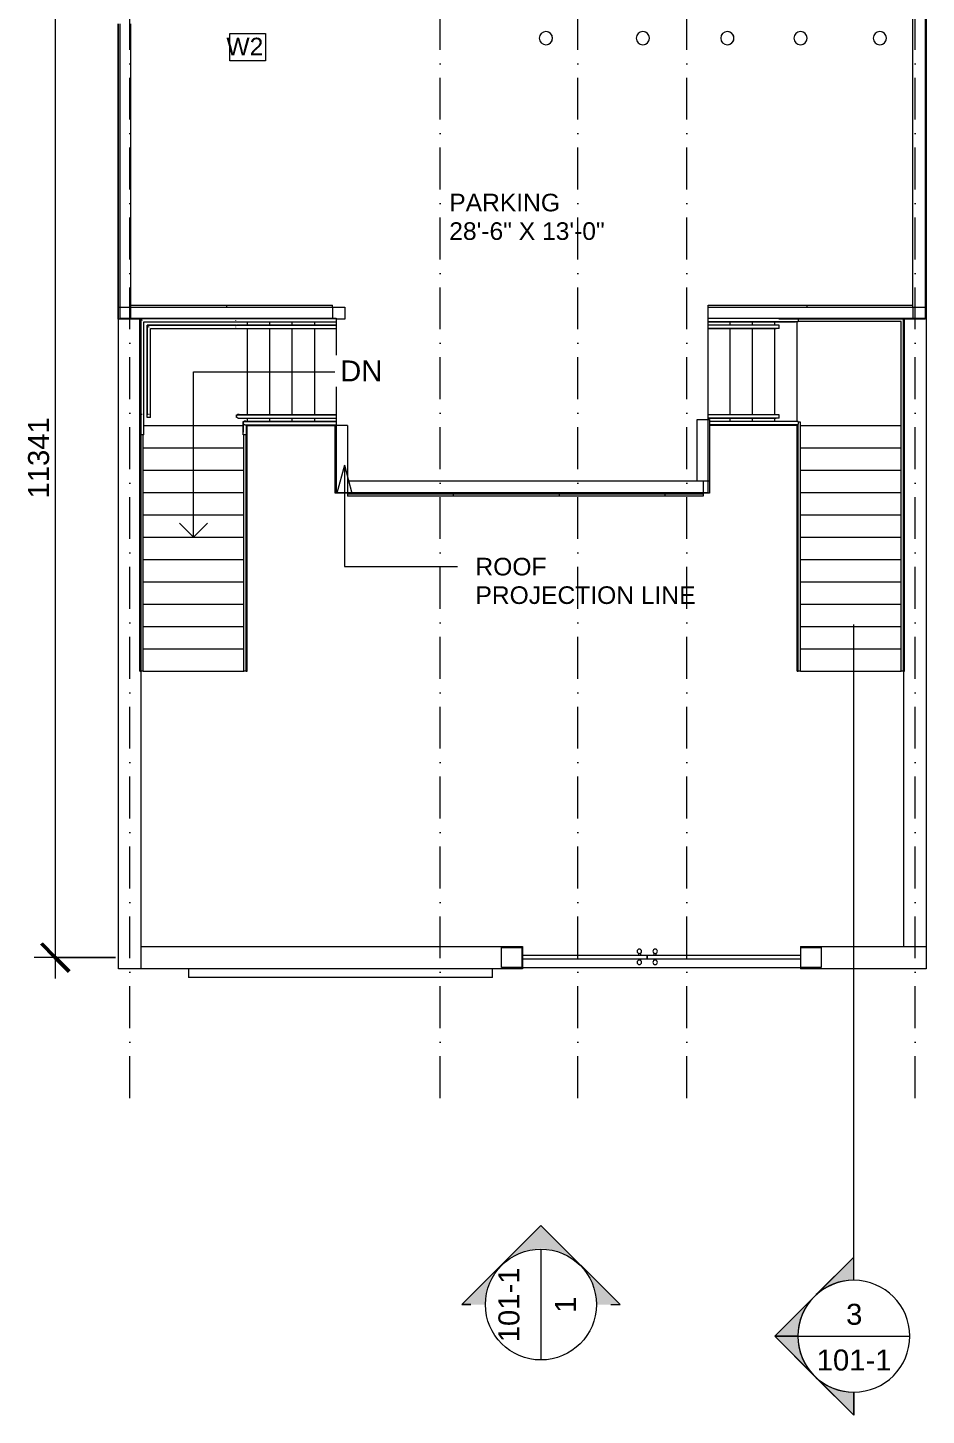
# Model space of a CAD drawing. Header units: millimetres. Extents: x -12349 to 27424, y -32504 to 3768.
# Drawn here: x 11130 to 21330, y -32504 to -16744 of the extents above; entities that cross this region are included whole.
import ezdxf

# ---------------------------------------------------------------- set-up
doc = ezdxf.new("R2010")
doc.units = ezdxf.units.MM
doc.linetypes.add('Dash Dot 3_16_', pattern=[793.75, 476.25, -158.75, 0, -158.75])
for name, color, linetype, lineweight in [('A-ANNO-DIMS', 8, 'Continuous', 9), ('A-ANNO-DIMS-100', 8, 'Continuous', 9), ('A-FLOR', 8, 'Continuous', 13), ('A-FLOR-HRAL', 6, 'Continuous', 9), ('A-GENM', 8, 'Continuous', 9), ('A-GLAZ-CURT', 52, 'Continuous', 9), ('A-GLAZ-IDEN', 7, 'Continuous', 9), ('A-ROOF-OTLN', 9, 'Continuous', 9), ('A-WALL', 4, 'Continuous', 13), ('A-WALL-1', 7, 'Continuous', 13), ('E-LITE-EQPM', 33, 'Continuous', 9), ('G-ANNO-SYMB', 7, 'Continuous', 9), ('G-ANNO-TEXT-1', 37, 'Continuous', 9), ('S-COLS', 3, 'Continuous', 9), ('S-GRID-1', 7, 'Dash Dot 3_16_', 9), ('S-STRS', 2, 'Continuous', 9), ('S-STRS-ANNO', 7, 'Continuous', 9), ('S-STRS-IDEN', 7, 'Continuous', 9)]:
    doc.layers.add(name, color=color, linetype=linetype, lineweight=lineweight)
doc.styles.add('Arial', font='arial.ttf', dxfattribs={"height": 238.125})
doc.styles.add('Arial_2', font='arial.ttf', dxfattribs={"height": 200})
doc.dimstyles.new('Linear_-_3_32__Arial', dxfattribs={"dimscale": 304.8, "dimtxt": 242.94927, "dimasz": 1.041667, "dimexe": 0.78125, "dimexo": 0.520833, "dimgap": 0, "dimtad": 1, "dimdec": 0, "dimzin": 0, "dimdsep": 46, "dimtxsty": 'Arial', "dimblk1": 'OBLIQUE', "dimblk2": 'OBLIQUE', "dimsah": 1, "dimcen": 0.09, "dimdle": 0.78125, "dimazin": 0, "dimtfac": 1, "dimtdec": 4, "dimtix": 1, "dimtmove": 0, "dimatfit": 3, "dimfxl": 1, "dimtvp": 1, "dimtolj": 1, "dimtzin": 0, "dimarcsym": 2})

# ---------------------------------------------------------------- blocks, each defined once
blk = doc.blocks.new('gate 16 - gate 16-237993-1ST FLOOR')
at = {"layer": 'A-GENM'}
for p, q in [((-1419, 0), (0, 0)), ((-1419, 0), (-1419, -46)), ((-101, 20), (-97, 20)), ((-101, 19), (-101, 0)), ((-101, 19), (-97, 19)), ((-82, 20), (-75, 20)), ((-82, 19), (-75, 19)), ((-75, 0), (-75, 19)), ((0, 0), (1745, 0)), ((0, -46), (0, 0)), ((0, 0), (0, -46)), ((75, 20), (82, 20)), ((75, 19), (75, 0)), ((75, 19), (82, 19)), ((97, 20), (101, 20)), ((97, 19), (101, 19)), ((101, 0), (101, 19)), ((0, -46), (-1419, -46)), ((-101, -46), (-101, -57)), ((-95, -57), (-101, -57)), ((-75, -57), (-85, -57)), ((-75, -57), (-75, -46)), ((1745, -46), (0, -46)), ((75, -46), (75, -57)), ((85, -57), (75, -57)), ((101, -57), (95, -57)), ((101, -57), (101, -46))]:
    blk.add_line(p, q, dxfattribs=at)
for centre, start, end in [((-90, 44), 360, 180), ((-90, 44), 180, 360), ((90, 44), 360, 180), ((90, 44), 180, 360), ((-90, -82), 360, 180), ((-90, -82), 180, 360), ((90, -82), 360, 180), ((90, -82), 180, 360)]:
    blk.add_arc(centre, 25.4, start, end, dxfattribs=at)
blk = doc.blocks.new('Walls 1 - Walls 1-250758-1ST FLOOR')
at = {"layer": 'A-WALL'}
for p, q in [((27532, -4910), (27432, -4910)), ((27532, -4910), (27532, -8364)), ((27432, -8364), (27532, -8364))]:
    blk.add_line(p, q, dxfattribs=at)
blk = doc.blocks.new('M_Downlight - Recessed Can - 152mm Incandescent - 120V-252134-1ST FLOOR')
at = {"layer": 'E-LITE-EQPM'}
for start, end in [(360, 180), (180, 360)]:
    blk.add_arc((0, 0), 75, start, end, dxfattribs=at)
blk = doc.blocks.new('Railing - Railing-233095-1ST FLOOR')
at = {"layer": 'A-FLOR-HRAL'}
for p, q in [((24054, -7709), (21367, -7709)), ((24054, -7709), (24054, -7734)), ((24054, -7734), (21367, -7734))]:
    blk.add_line(p, q, dxfattribs=at)
blk = doc.blocks.new('Railing - Railing-233099-1ST FLOOR')
at = {"layer": 'A-FLOR-HRAL'}
for p, q in [((24054, -8877), (21367, -8877)), ((24054, -8903), (21367, -8903)), ((24054, -8877), (24054, -8903))]:
    blk.add_line(p, q, dxfattribs=at)
blk = doc.blocks.new('Top Rail Type - Top Rail_Internal_-233107-1ST FLOOR')
at = {"layer": 'A-FLOR-HRAL'}
for p, q in [((21215, -6685), (21215, -7722)), ((21253, -7722), (21253, -6685)), ((21336, -7703), (21253, -7703)), ((21367, -7720), (21367, -7724)), ((21230, -7741), (21232, -7741)), ((21234, -7741), (21336, -7741))]:
    blk.add_line(p, q, dxfattribs=at)
at = {"layer": 'A-FLOR-HRAL', "flags": 128}
for points in [[(21233, -6685), (21234, -6685), (21236, -6685)], [(21215, -7710), (21214, -7712), (21212, -7717), (21211, -7722), (21212, -7727), (21214, -7731), (21215, -7733)], [(21253, -7722), (21253, -7727), (21251, -7731), (21248, -7735), (21244, -7738), (21239, -7740), (21234, -7741), (21229, -7740), (21225, -7738), (21221, -7735)], [(21219, -7737), (21221, -7738), (21225, -7740), (21230, -7741)]]:
    blk.add_lwpolyline(points, dxfattribs=at)
blk = doc.blocks.new('Top Rail Type - Top Rail_Internal_-V23-1ST FLOOR')
at = {"layer": 'A-FLOR-HRAL'}
for p, q in [((21215, -6685), (21253, -6685)), ((21215, -7741), (21215, -6685)), ((21253, -7703), (21253, -6685)), ((21367, -7703), (21253, -7703)), ((21367, -7703), (21367, -7719)), ((21367, -7741), (21215, -7741)), ((21367, -7725), (21367, -7741))]:
    blk.add_line(p, q, dxfattribs=at)
blk = doc.blocks.new('Handrail Type - Handrail_Internal_-233120-1ST FLOOR')
at = {"layer": 'A-FLOR-HRAL'}
for p, q in [((21139, -6685), (21139, -7798)), ((21177, -7798), (21177, -6685)), ((21154, -7817), (21156, -7817))]:
    blk.add_line(p, q, dxfattribs=at)
at = {"layer": 'A-FLOR-HRAL', "flags": 128}
for points in [[(21156, -6685), (21158, -6685), (21160, -6685)], [(21139, -7786), (21138, -7788), (21136, -7793), (21135, -7798), (21136, -7803), (21138, -7807), (21139, -7809)], [(21143, -7813), (21145, -7814), (21149, -7816), (21154, -7817)], [(21177, -7798), (21177, -7803), (21175, -7807), (21172, -7811), (21168, -7814), (21163, -7816), (21158, -7817), (21153, -7816), (21149, -7814), (21145, -7811)]]:
    blk.add_lwpolyline(points, dxfattribs=at)
blk = doc.blocks.new('Handrail Type - Handrail_Internal_-V24-1ST FLOOR')
at = {"layer": 'A-FLOR-HRAL'}
for p, q in [((21139, -6685), (21177, -6685)), ((21139, -7817), (21139, -6685)), ((21177, -7779), (21177, -6685)), ((21171, -7817), (21139, -7817)), ((21171, -7812), (21171, -7817))]:
    blk.add_line(p, q, dxfattribs=at)
blk = doc.blocks.new('Top Rail Type - Top Rail_Internal_-233133-1ST FLOOR')
at = {"layer": 'A-FLOR-HRAL'}
for p, q in [((20047, -6685), (20047, -7819)), ((20085, -7819), (20085, -6685)), ((20047, -7825), (20047, -8909)), ((20085, -8871), (20085, -7825)), ((20047, -8909), (21129, -8909)), ((21129, -8871), (20085, -8871)), ((21336, -8871), (21129, -8871)), ((21129, -8909), (21336, -8909)), ((21367, -8888), (21367, -8892))]:
    blk.add_line(p, q, dxfattribs=at)
at = {"layer": 'A-FLOR-HRAL', "flags": 128}
blk.add_lwpolyline([(20064, -6685), (20066, -6685), (20068, -6685)], dxfattribs=at)
at = {"layer": 'A-FLOR-HRAL'}
for points in [[(20068, -7825), (20067, -7825), (20066, -7825), (20065, -7825), (20064, -7825)], [(21136, -8888), (21136, -8888), (21136, -8890), (21136, -8892), (21136, -8892)]]:
    blk.add_open_spline(points, degree=3, dxfattribs=at)
blk.add_open_spline([(20068, -8888), (20068, -8888), (20067, -8889), (20066, -8890), (20065, -8891), (20064, -8892), (20064, -8892)], degree=3, knots=[0.46086968, 0.46086968, 0.46086968, 0.46086968, 0.47916667, 0.5, 0.52083333, 0.53913032, 0.53913032, 0.53913032, 0.53913032], dxfattribs=at)
blk = doc.blocks.new('Top Rail Type - Top Rail_Internal_-V25-1ST FLOOR')
at = {"layer": 'A-FLOR-HRAL'}
for p, q in [((20047, -6685), (20085, -6685)), ((20047, -7825), (20047, -6685)), ((20085, -7825), (20085, -6685)), ((20047, -8909), (20047, -7825)), ((20085, -8871), (20085, -7825)), ((21136, -8909), (20047, -8909)), ((21136, -8871), (20085, -8871)), ((21367, -8871), (21136, -8871)), ((21367, -8909), (21136, -8909)), ((21367, -8871), (21367, -8887)), ((21367, -8893), (21367, -8909))]:
    blk.add_line(p, q, dxfattribs=at)
blk = doc.blocks.new('Handrail Type - Handrail_Internal_-233147-1ST FLOOR')
at = {"layer": 'A-FLOR-HRAL'}
for p, q in [((20123, -6685), (20123, -7819)), ((20161, -7819), (20161, -6685)), ((20123, -7825), (20123, -8833)), ((20161, -8795), (20161, -7825)), ((21129, -8795), (20161, -8795)), ((21140, -8795), (21129, -8795)), ((21171, -8812), (21171, -8816)), ((20123, -8833), (21129, -8833)), ((21129, -8833), (21140, -8833))]:
    blk.add_line(p, q, dxfattribs=at)
at = {"layer": 'A-FLOR-HRAL', "flags": 128}
blk.add_lwpolyline([(20140, -6685), (20142, -6685), (20144, -6685)], dxfattribs=at)
at = {"layer": 'A-FLOR-HRAL'}
for points in [[(20144, -7825), (20143, -7825), (20142, -7825), (20141, -7825), (20140, -7825)], [(21135, -8811), (21136, -8812), (21136, -8814), (21136, -8815), (21135, -8816)]]:
    blk.add_open_spline(points, degree=3, dxfattribs=at)
blk.add_open_spline([(20145, -8811), (20144, -8812), (20143, -8813), (20142, -8814), (20141, -8815), (20140, -8816), (20140, -8816)], degree=3, knots=[0.46086968, 0.46086968, 0.46086968, 0.46086968, 0.47916667, 0.5, 0.52083333, 0.53913032, 0.53913032, 0.53913032, 0.53913032], dxfattribs=at)
blk = doc.blocks.new('Handrail Type - Handrail_Internal_-V26-1ST FLOOR')
at = {"layer": 'A-FLOR-HRAL'}
for p, q in [((20123, -6685), (20142, -6685)), ((20123, -7825), (20123, -6685)), ((20142, -6685), (20161, -6685)), ((20161, -7825), (20161, -6685)), ((20123, -8833), (20123, -7825)), ((20161, -8795), (20161, -7825)), ((21136, -8795), (20161, -8795)), ((21171, -8795), (21136, -8795)), ((21171, -8795), (21171, -8811)), ((21171, -8817), (21171, -8833)), ((21136, -8833), (20123, -8833)), ((21171, -8833), (21136, -8833))]:
    blk.add_line(p, q, dxfattribs=at)
blk = doc.blocks.new('Railing - Railing-233194-1ST FLOOR')
at = {"layer": 'A-FLOR-HRAL'}
for p, q in [((21136, -246), (20056, -246)), ((21136, -246), (20056, -246)), ((21136, -246), (20056, -246)), ((21136, -246), (20056, -246)), ((21136, -246), (20056, -246)), ((21136, -246), (20056, -246)), ((21136, -246), (20056, -246)), ((21136, -272), (20079, -272)), ((21136, -272), (20079, -272)), ((21136, -272), (20079, -272)), ((21136, -272), (20079, -272)), ((21136, -272), (20079, -272)), ((21136, -272), (20079, -272)), ((20079, -272), (20079, -1323)), ((21136, -272), (20079, -272)), ((24054, -246), (21136, -246)), ((24054, -272), (21136, -272)), ((24054, -246), (24054, -272)), ((20079, -1323), (20079, -1440)), ((20079, -1323), (20079, -1440)), ((20079, -1323), (20079, -1440)), ((20079, -1323), (20079, -1440)), ((20079, -1323), (20079, -1440)), ((20079, -1323), (20079, -1440)), ((20079, -1323), (20079, -1440))]:
    blk.add_line(p, q, dxfattribs=at)
blk = doc.blocks.new('Railing - Railing-233198-1ST FLOOR')
at = {"layer": 'A-FLOR-HRAL'}
for p, q in [((21222, -1415), (21222, -1440)), ((24054, -1415), (21222, -1415)), ((24054, -1415), (24054, -1440)), ((24054, -1440), (21247, -1440))]:
    blk.add_line(p, q, dxfattribs=at)
blk = doc.blocks.new('Top Rail Type - Top Rail_Internal_-233206-1ST FLOOR')
at = {"layer": 'A-FLOR-HRAL'}
for p, q in [((20064, -1440), (20068, -1440)), ((20085, -2464), (20085, -1473)), ((20047, -1653), (20047, -2464))]:
    blk.add_line(p, q, dxfattribs=at)
at = {"layer": 'A-FLOR-HRAL', "flags": 128}
blk.add_lwpolyline([(20068, -2464), (20066, -2464), (20064, -2464)], dxfattribs=at)
blk = doc.blocks.new('Top Rail Type - Top Rail_Internal_-V27-1ST FLOOR')
at = {"layer": 'A-FLOR-HRAL'}
for p, q in [((20056, -1440), (20063, -1440)), ((20069, -1440), (20085, -1440)), ((20085, -1440), (20085, -2464)), ((20047, -1658), (20047, -2464)), ((20085, -2464), (20047, -2464))]:
    blk.add_line(p, q, dxfattribs=at)
blk = doc.blocks.new('Handrail Type - Handrail_Internal_-233220-1ST FLOOR')
at = {"layer": 'A-FLOR-HRAL'}
for p, q in [((20123, -1692), (20123, -2464)), ((20140, -1659), (20144, -1659)), ((20161, -2464), (20161, -1692))]:
    blk.add_line(p, q, dxfattribs=at)
at = {"layer": 'A-FLOR-HRAL', "flags": 128}
blk.add_lwpolyline([(20144, -2464), (20142, -2464), (20140, -2464)], dxfattribs=at)
blk = doc.blocks.new('Handrail Type - Handrail_Internal_-V28-1ST FLOOR')
at = {"layer": 'A-FLOR-HRAL'}
for p, q in [((20123, -1658), (20123, -2464)), ((20123, -1659), (20139, -1659)), ((20145, -1659), (20161, -1659)), ((20161, -1658), (20161, -2464)), ((20161, -2464), (20123, -2464))]:
    blk.add_line(p, q, dxfattribs=at)
blk = doc.blocks.new('Top Rail Type - Top Rail_Internal_-233234-1ST FLOOR')
at = {"layer": 'A-FLOR-HRAL'}
for p, q in [((21215, -1473), (21215, -2449)), ((21232, -1440), (21236, -1440)), ((21253, -2449), (21253, -1473))]:
    blk.add_line(p, q, dxfattribs=at)
blk = doc.blocks.new('Top Rail Type - Top Rail_Internal_-V29-1ST FLOOR')
at = {"layer": 'A-FLOR-HRAL'}
for p, q in [((21215, -1440), (21231, -1440)), ((21215, -1440), (21215, -2449)), ((21237, -1440), (21247, -1440)), ((21253, -1446), (21253, -2449))]:
    blk.add_line(p, q, dxfattribs=at)
blk = doc.blocks.new('Handrail Type - Handrail_Internal_-233247-1ST FLOOR')
at = {"layer": 'A-FLOR-HRAL'}
for p, q in [((21139, -1692), (21139, -2464)), ((21156, -1659), (21160, -1659)), ((21177, -2464), (21177, -1692))]:
    blk.add_line(p, q, dxfattribs=at)
at = {"layer": 'A-FLOR-HRAL', "flags": 128}
blk.add_lwpolyline([(21160, -2464), (21158, -2464), (21156, -2464)], dxfattribs=at)
blk = doc.blocks.new('Handrail Type - Handrail_Internal_-V30-1ST FLOOR')
at = {"layer": 'A-FLOR-HRAL'}
for p, q in [((21139, -1658), (21139, -2464)), ((21139, -1659), (21155, -1659)), ((21161, -1659), (21177, -1659)), ((21177, -1658), (21177, -2464)), ((21177, -2464), (21139, -2464))]:
    blk.add_line(p, q, dxfattribs=at)
blk = doc.blocks.new('System Panel - Glazed-246272-1ST FLOOR')
at = {"layer": 'A-GLAZ-CURT'}
for p, q in [((-600, 44), (600, 44)), ((-600, 44), (-600, 19)), ((600, 19), (-600, 19)), ((600, 44), (600, 19))]:
    blk.add_line(p, q, dxfattribs=at)
blk = doc.blocks.new('System Panel - Glazed-246273-1ST FLOOR')
at = {"layer": 'A-GLAZ-CURT'}
for p, q in [((-219, 44), (219, 44)), ((-219, 44), (-219, 19)), ((219, 19), (-219, 19)), ((219, 44), (219, 19))]:
    blk.add_line(p, q, dxfattribs=at)
blk = doc.blocks.new('System Panel - Glazed-V31-1ST FLOOR')
at = {"layer": 'A-GLAZ-CURT'}
for p, q in [((-600, 44), (600, 44)), ((-600, 44), (-600, 40)), ((600, 19), (-600, 19)), ((600, 44), (600, 19))]:
    blk.add_line(p, q, dxfattribs=at)
blk = doc.blocks.new('System Panel - Glazed-246274-1ST FLOOR')
at = {"layer": 'A-GLAZ-CURT'}
for p, q in [((-562, 44), (562, 44)), ((-562, 44), (-562, 19)), ((562, 19), (-562, 19)), ((562, 44), (562, 19))]:
    blk.add_line(p, q, dxfattribs=at)
blk = doc.blocks.new('System Panel - Glazed-V32-1ST FLOOR')
at = {"layer": 'A-GLAZ-CURT'}
for p, q in [((-600, 44), (600, 44)), ((-600, 40), (-600, 19)), ((600, 19), (-600, 19)), ((600, 44), (600, 19))]:
    blk.add_line(p, q, dxfattribs=at)
blk = doc.blocks.new('System Panel - Glazed-260892-1ST FLOOR')
at = {"layer": 'A-GLAZ-CURT'}
for p, q in [((-548, 44), (548, 44)), ((-548, 44), (-548, 19)), ((548, 19), (-548, 19)), ((548, 44), (548, 40))]:
    blk.add_line(p, q, dxfattribs=at)
blk = doc.blocks.new('Elevation - Elevation_tag-235551-1ST FLOOR')
at = {"layer": 'G-ANNO-SYMB'}
blk.add_line((-6.3, 0), (6.3, 0), dxfattribs=at)
blk.add_circle((0, 0), 6.3, dxfattribs=at)
blk = doc.blocks.new('Elevation - NCS Elev Tag Arrow-235542-1ST FLOOR')
at = {"layer": 'G-ANNO-SYMB'}
h = blk.add_hatch(color=256, dxfattribs=at)
edge = h.paths.add_edge_path(flags=0)
edge.add_line((0, 8.98), (4.49, 4.49))
edge.add_arc((0, 0), 6.35, 45, 135)
edge.add_line((-4.49, 4.49), (0, 8.98))
h = blk.add_hatch(color=256, dxfattribs=at)
edge = h.paths.add_edge_path(flags=0)
edge.add_arc((0, 0), 6.35, 135, 180)
edge.add_line((-6.35, 0), (-8.98, 0))
edge.add_line((-8.98, 0), (-4.49, 4.49))
h = blk.add_hatch(color=256, dxfattribs=at)
edge = h.paths.add_edge_path(flags=0)
edge.add_line((4.49, 4.49), (8.98, 0))
edge.add_line((8.98, 0), (6.35, 0))
edge.add_arc((0, 0), 6.35, 360, 405)
for p, q in [((-8.98, 0), (0, 8.98)), ((0, 8.98), (8.98, 0)), ((-7.94, 0), (-8.98, 0)), ((-8.98, 0), (-7.94, 0)), ((7.94, 0), (8.98, 0)), ((7.94, 0), (8.98, 0))]:
    blk.add_line(p, q, dxfattribs=at)
blk = doc.blocks.new('Section - Section Head - Filled-22785-1ST FLOOR')
at = {"layer": 'G-ANNO-SYMB'}
h = blk.add_hatch(color=256, dxfattribs=at)
edge = h.paths.add_edge_path(flags=0)
edge.add_line((-10.84, 4.49), (-6.35, 8.98))
edge.add_line((-6.35, 8.98), (-6.35, 6.35))
edge.add_arc((-6.35, 0), 6.35, 90, 135)
h = blk.add_hatch(color=256, dxfattribs=at)
edge = h.paths.add_edge_path(flags=0)
edge.add_arc((-6.35, 0), 6.35, 45, 90)
edge.add_line((-6.35, 6.35), (-6.35, 8.98))
edge.add_line((-6.35, 8.98), (-1.86, 4.49))
h = blk.add_hatch(color=256, dxfattribs=at)
edge = h.paths.add_edge_path(flags=0)
edge.add_arc((-6.35, 0), 6.36, 137.9216, 180)
edge.add_line((-12.71, 0), (-15.33, 0))
edge.add_line((-15.33, 0), (-11.07, 4.26))
h = blk.add_hatch(color=256, dxfattribs=at)
edge = h.paths.add_edge_path(flags=0)
edge.add_line((-1.63, 4.26), (2.63, 0))
edge.add_line((2.63, 0), (0.01, 0))
edge.add_arc((-6.35, 0), 6.36, 0, 42.0784)
for p, q in [((-6.35, 8.98), (-15.33, 0)), ((-6.35, 8.98), (-10.84, 4.49)), ((-6.35, 8.98), (2.63, 0)), ((-6.35, 6.35), (-6.35, 8.98)), ((-1.86, 4.49), (-6.35, 8.98)), ((-6.35, 8.98), (-6.35, 6.35)), ((-11.07, 4.26), (-15.33, 0)), ((2.63, 0), (-1.63, 4.26)), ((-15.33, 0), (-12.71, 0)), ((0.01, 0), (2.63, 0)), ((-12.7, 0), (-15.33, 0)), ((0, 0), (2.63, 0))]:
    blk.add_line(p, q, dxfattribs=at)
for radius, start, end in [(6.35, 360, 180), (6.35, 90, 135), (6.35, 45, 90), (6.36, 137.9216, 180), (6.36, 0, 42.0784), (6.35, 180, 360)]:
    blk.add_arc((-6.35, 0), radius, start, end, dxfattribs=at)
blk = doc.blocks.new('M_Window Tag - M_Window Tag-222506-1ST FLOOR')
at = {"layer": 'A-GLAZ-IDEN'}
for p, q in [((-1.88, -1.6), (-1.88, 1.52)), ((-1.88, 1.52), (2.16, 1.52)), ((2.16, 1.52), (2.16, -1.6)), ((2.16, -1.6), (-1.88, -1.6))]:
    blk.add_line(p, q, dxfattribs=at)
blk = doc.blocks.new('DIMBLOCK20-1ST FLOOR')
at = {"layer": 'A-ANNO-DIMS-100', "lineweight": 50}
for p, q in [((11442, -15964), (11284, -15805)), ((11442, -15964), (11601, -16123)), ((11442, -27305), (11284, -27146)), ((11442, -27305), (11601, -27464))]:
    blk.add_line(p, q, dxfattribs=at)
at = {"layer": 'A-ANNO-DIMS-100'}
for p, q in [((11508, -15964), (11204, -15964)), ((11442, -15964), (11442, -27543)), ((11442, -15964), (11508, -15964)), ((12126, -27305), (11204, -27305)), ((11442, -27305), (12126, -27305))]:
    blk.add_line(p, q, dxfattribs=at)
at = {"layer": 'A-ANNO-DIMS-100', "color": 0, "insert": (11133, -22092), "char_height": 238.1, "width": 1098.88, "attachment_point": 1, "rotation": 90, "line_spacing_factor": 0.941778, "style": 'Arial'}
blk.add_mtext('11341', dxfattribs=at)
blk = doc.blocks.new('_Oblique')
at = {"color": 0, "linetype": 'ByBlock', "lineweight": -2}
blk.add_line((-0.5, -0.5), (0.5, 0.5), dxfattribs=at)

msp = doc.modelspace()

# ---------------------------------------------------------------- linework, layer by layer
at = {"layer": 'A-FLOR'}
msp.add_line((16744.6, -27419.3), (19902.9, -27419.3), dxfattribs=at)
at = {"layer": 'A-ROOF-OTLN'}
for p, q in [((12173.2, -16700.5), (12173.2, -20040.6)), ((12173.2, -20040.6), (14632, -20040.6)), ((14632, -20040.6), (14632, -22021.8)), ((18853.4, -20040.6), (21317.2, -20040.6)), ((18853.4, -22021.8), (18853.4, -20046.9)), ((14632, -22021.8), (18853.4, -22021.8))]:
    msp.add_line(p, q, dxfattribs=at)
for centre, start, end in [((17012.1, -16861.6), 90, 270), ((17012.1, -16861.6), 270, 90), ((18112.1, -16861.6), 90, 270), ((18112.1, -16861.6), 270, 90), ((19071.5, -16861.6), 90, 270), ((19071.5, -16861.6), 270, 90), ((19902.9, -16861.6), 90, 270), ((19902.9, -16861.6), 270, 90), ((20802.9, -16861.6), 90, 270), ((20802.9, -16861.6), 270, 90)]:
    msp.add_arc(centre, 75, start, end, dxfattribs=at)
at = {"layer": 'A-WALL'}
for p, q in [((21177.5, -19915.9), (21177.5, -16090.9)), ((21329.9, -16090.9), (21329.9, -27432)), ((12155.9, -20055.6), (12155.9, -16700.5)), ((12158.2, -27432), (12158.2, -16700.5)), ((12295.6, -16700.5), (12295.6, -19915.9)), ((12155.9, -19915.9), (12295.6, -19915.9)), ((12295.6, -19920.2), (12295.6, -20055.6)), ((14591.1, -19915.9), (14591.1, -20046.9)), ((14591.1, -19915.9), (14727.5, -19915.9)), ((14727.5, -19915.9), (14727.5, -20055.6)), ((18853.4, -20046.9), (18853.4, -19920.2)), ((21177.5, -19915.9), (21317.2, -19915.9)), ((21177.5, -19920.2), (21177.5, -20055.6)), ((12408.1, -20055.6), (12155.9, -20055.6)), ((12412.2, -20040.6), (12412.2, -27432)), ((14727.5, -20055.6), (14632, -20055.6)), ((21317.2, -20055.6), (19658.3, -20055.6)), ((21075.9, -27178), (21075.9, -20040.6)), ((14621.3, -22031.6), (14621.3, -21259.8)), ((14761, -21259.8), (14621.3, -21259.8)), ((14761, -21259.8), (14761, -22031.6)), ((18728.7, -21191.9), (18868.4, -21191.9)), ((18728.7, -21891.9), (18728.7, -21191.9)), ((18868.4, -21191.9), (18868.4, -22031.6)), ((14761, -21891.9), (18868.4, -21891.9)), ((18798.5, -21891.9), (18798.5, -22031.6)), ((18868.4, -22031.6), (14621.3, -22031.6)), ((12412.2, -27178), (16744.6, -27178)), ((16744.6, -27178), (16744.6, -27432)), ((19902.9, -27178), (21329.9, -27178)), ((19902.9, -27178), (19902.9, -27432)), ((16744.6, -27432), (12158.2, -27432)), ((21329.9, -27432), (19902.9, -27432))]:
    msp.add_line(p, q, dxfattribs=at)
at = {"layer": 'A-WALL-1'}
msp.add_line((21317.2, 0), (21317.2, -20055.6), dxfattribs=at)
at = {"layer": 'G-ANNO-SYMB'}
for p, q in [((20507.8, -30971.4), (20507.8, -23523)), ((19872.8, -31606.4), (21142.8, -31606.4))]:
    msp.add_line(p, q, dxfattribs=at)
at = {"layer": 'G-ANNO-TEXT-1'}
for p, q in [((14724.4, -21711.3), (14639.3, -22028.8)), ((14724.4, -21711.3), (14809.5, -22028.8)), ((14724.4, -21711.3), (14724.4, -22864.6)), ((14724.4, -22864.6), (16008.7, -22864.6))]:
    msp.add_line(p, q, dxfattribs=at)
at = {"layer": 'S-COLS'}
for p, q in [((16509.6, -27190), (16739.6, -27190)), ((16509.6, -27420), (16509.6, -27190)), ((16739.6, -27190), (16739.6, -27420)), ((19907.9, -27190), (20137.9, -27190)), ((19907.9, -27420), (19907.9, -27190)), ((20137.9, -27190), (20137.9, -27420)), ((16739.6, -27420), (16509.6, -27420)), ((20137.9, -27420), (19907.9, -27420))]:
    msp.add_line(p, q, dxfattribs=at)
at = {"layer": 'S-GRID-1'}
for p, q in [((12287.5, -28901.4), (12287.5, 1730.3)), ((15811.7, -28901.4), (15811.7, 1730.3)), ((17373.8, -28901.4), (17373.8, 1730.3)), ((18612.1, -28901.4), (18612.1, 1730.3)), ((21202.9, -28901.4), (21202.9, 1730.3))]:
    msp.add_line(p, q, dxfattribs=at)
at = {"layer": 'S-STRS'}
for p, q in [((12401.8, -21259.8), (12401.8, -20055.6)), ((13621, -20085), (13621, -20123.1)), ((13621, -20161.2), (13621, -21139.1)), ((13875, -20085), (13875, -20123.1)), ((13875, -20161.2), (13875, -21139.1)), ((14129, -20085), (14129, -20123.1)), ((14129, -20161.2), (14129, -21139.1)), ((14383, -20085), (14383, -20123.1)), ((14383, -20161.2), (14383, -21139.1)), ((14632, -20085), (14632, -20123.1)), ((14632, -20161.2), (14632, -21139.1)), ((18853.4, -20123.1), (18853.4, -20085)), ((18853.4, -21139.1), (18853.4, -20161.2)), ((19102.4, -20123.1), (19102.4, -20085)), ((19102.4, -21139.1), (19102.4, -20161.2)), ((19356.4, -20123.1), (19356.4, -20085)), ((19356.4, -21139.1), (19356.4, -20161.2)), ((19610.4, -20123.1), (19610.4, -20085)), ((19610.4, -21139.1), (19610.4, -20161.2)), ((19864.4, -21215.3), (19864.4, -20085)), ((21083.6, -21259.8), (21083.6, -20055.6)), ((12401.8, -21513.8), (12401.8, -21259.8)), ((12401.8, -21259.8), (12408.1, -21259.8)), ((12446.2, -21259.8), (13576.5, -21259.8)), ((13614.6, -21259.8), (13621, -21259.8)), ((13621, -21177.2), (13621, -21215.3)), ((13621, -21253.4), (13621, -21259.8)), ((13621, -21259.8), (13875, -21259.8)), ((13621, -21513.8), (13621, -21259.8)), ((13875, -21177.2), (13875, -21215.3)), ((13875, -21253.4), (13875, -21259.8)), ((13875, -21259.8), (14129, -21259.8)), ((14129, -21177.2), (14129, -21215.3)), ((14129, -21253.4), (14129, -21259.8)), ((14129, -21259.8), (14383, -21259.8)), ((14383, -21177.2), (14383, -21215.3)), ((14383, -21253.4), (14383, -21259.8)), ((14383, -21259.8), (14621.3, -21259.8)), ((14632, -21177.2), (14632, -21215.3)), ((14632, -21253.4), (14632, -21259.8)), ((18853.4, -21191.9), (18853.4, -21177.2)), ((19102.4, -21259.8), (18868.4, -21259.8)), ((19102.4, -21215.3), (19102.4, -21177.2)), ((19102.4, -21259.8), (19102.4, -21253.4)), ((19356.4, -21259.8), (19102.4, -21259.8)), ((19356.4, -21215.3), (19356.4, -21177.2)), ((19356.4, -21259.8), (19356.4, -21253.4)), ((19610.4, -21259.8), (19356.4, -21259.8)), ((19610.4, -21215.3), (19610.4, -21177.2)), ((19610.4, -21259.8), (19610.4, -21253.4)), ((19864.4, -21259.8), (19610.4, -21259.8)), ((19864.4, -21259.8), (19864.4, -21253.4)), ((19864.4, -21513.8), (19864.4, -21259.8)), ((19864.4, -21259.8), (19877.1, -21259.8)), ((19902.5, -21259.8), (21045.5, -21259.8)), ((21070.9, -21259.8), (21083.6, -21259.8)), ((21083.6, -21513.8), (21083.6, -21259.8)), ((12401.8, -21767.8), (12401.8, -21513.8)), ((12401.8, -21513.8), (12414.5, -21513.8)), ((12439.9, -21513.8), (13582.9, -21513.8)), ((13608.3, -21513.8), (13621, -21513.8)), ((13621, -21767.8), (13621, -21513.8)), ((19864.4, -21767.8), (19864.4, -21513.8)), ((19864.4, -21513.8), (19877.1, -21513.8)), ((19902.5, -21513.8), (21045.5, -21513.8)), ((21070.9, -21513.8), (21083.6, -21513.8)), ((21083.6, -21767.8), (21083.6, -21513.8)), ((12401.8, -22021.8), (12401.8, -21767.8)), ((12401.8, -21767.8), (12414.5, -21767.8)), ((12439.9, -21767.8), (13582.9, -21767.8)), ((13608.3, -21767.8), (13621, -21767.8)), ((13621, -22021.8), (13621, -21767.8)), ((19864.4, -22021.8), (19864.4, -21767.8)), ((19864.4, -21767.8), (19877.1, -21767.8)), ((19902.5, -21767.8), (21045.5, -21767.8)), ((21070.9, -21767.8), (21083.6, -21767.8)), ((21083.6, -22021.8), (21083.6, -21767.8)), ((12401.8, -22275.8), (12401.8, -22021.8)), ((12401.8, -22021.8), (12414.5, -22021.8)), ((12439.9, -22021.8), (13582.9, -22021.8)), ((13608.3, -22021.8), (13621, -22021.8)), ((13621, -22275.8), (13621, -22021.8)), ((19864.4, -22275.8), (19864.4, -22021.8)), ((19864.4, -22021.8), (19877.1, -22021.8)), ((19902.5, -22021.8), (21045.5, -22021.8)), ((21070.9, -22021.8), (21083.6, -22021.8)), ((21083.6, -22275.8), (21083.6, -22021.8)), ((12401.8, -22529.8), (12401.8, -22275.8)), ((12401.8, -22275.8), (12414.5, -22275.8)), ((12439.9, -22275.8), (13582.9, -22275.8)), ((13608.3, -22275.8), (13621, -22275.8)), ((13621, -22529.8), (13621, -22275.8)), ((19864.4, -22529.8), (19864.4, -22275.8)), ((19864.4, -22275.8), (19877.1, -22275.8)), ((19902.5, -22275.8), (21045.5, -22275.8)), ((21070.9, -22275.8), (21083.6, -22275.8)), ((21083.6, -22529.8), (21083.6, -22275.8)), ((12401.8, -22783.8), (12401.8, -22529.8)), ((12401.8, -22529.8), (12414.5, -22529.8)), ((12439.9, -22529.8), (13582.9, -22529.8)), ((13608.3, -22529.8), (13621, -22529.8)), ((13621, -22783.8), (13621, -22529.8)), ((19864.4, -22783.8), (19864.4, -22529.8)), ((19864.4, -22529.8), (19877.1, -22529.8)), ((19902.5, -22529.8), (21045.5, -22529.8)), ((21070.9, -22529.8), (21083.6, -22529.8)), ((21083.6, -22783.8), (21083.6, -22529.8)), ((12401.8, -23037.8), (12401.8, -22783.8)), ((12401.8, -22783.8), (12414.5, -22783.8)), ((12439.9, -22783.8), (13582.9, -22783.8)), ((13608.3, -22783.8), (13621, -22783.8)), ((13621, -23037.8), (13621, -22783.8)), ((19864.4, -23037.8), (19864.4, -22783.8)), ((19864.4, -22783.8), (19877.1, -22783.8)), ((19902.5, -22783.8), (21045.5, -22783.8)), ((21070.9, -22783.8), (21083.6, -22783.8)), ((21083.6, -23037.8), (21083.6, -22783.8)), ((12401.8, -23291.8), (12401.8, -23037.8)), ((12401.8, -23037.8), (12414.5, -23037.8)), ((12439.9, -23037.8), (13582.9, -23037.8)), ((13608.3, -23037.8), (13621, -23037.8)), ((13621, -23291.8), (13621, -23037.8)), ((19864.4, -23291.8), (19864.4, -23037.8)), ((19864.4, -23037.8), (19877.1, -23037.8)), ((19902.5, -23037.8), (21045.5, -23037.8)), ((21070.9, -23037.8), (21083.6, -23037.8)), ((21083.6, -23291.8), (21083.6, -23037.8)), ((12401.8, -23545.8), (12401.8, -23291.8)), ((12401.8, -23291.8), (12414.5, -23291.8)), ((12439.9, -23291.8), (13582.9, -23291.8)), ((13608.3, -23291.8), (13621, -23291.8)), ((13621, -23545.8), (13621, -23291.8)), ((19864.4, -23545.8), (19864.4, -23291.8)), ((19864.4, -23291.8), (19877.1, -23291.8)), ((19902.5, -23291.8), (21045.5, -23291.8)), ((21070.9, -23291.8), (21083.6, -23291.8)), ((21083.6, -23545.8), (21083.6, -23291.8)), ((12401.8, -23799.8), (12401.8, -23545.8)), ((12401.8, -23545.8), (12414.5, -23545.8)), ((12439.9, -23545.8), (13582.9, -23545.8)), ((13608.3, -23545.8), (13621, -23545.8)), ((13621, -23799.8), (13621, -23545.8)), ((19864.4, -23799.8), (19864.4, -23545.8)), ((19864.4, -23545.8), (19877.1, -23545.8)), ((19902.5, -23545.8), (21045.5, -23545.8)), ((21070.9, -23545.8), (21083.6, -23545.8)), ((21083.6, -23799.8), (21083.6, -23545.8)), ((12401.8, -24053.8), (12401.8, -23799.8)), ((12401.8, -23799.8), (12414.5, -23799.8)), ((12439.9, -23799.8), (13582.9, -23799.8)), ((13608.3, -23799.8), (13621, -23799.8)), ((13621, -24053.8), (13621, -23799.8)), ((19864.4, -24053.8), (19864.4, -23799.8)), ((19864.4, -23799.8), (19877.1, -23799.8)), ((19902.5, -23799.8), (21045.5, -23799.8)), ((21070.9, -23799.8), (21083.6, -23799.8)), ((21083.6, -24053.8), (21083.6, -23799.8)), ((12401.8, -24053.8), (12414.5, -24053.8)), ((12439.9, -24053.8), (13582.9, -24053.8)), ((13608.3, -24053.8), (13621, -24053.8)), ((19864.4, -24053.8), (19877.1, -24053.8)), ((19902.5, -24053.8), (21045.5, -24053.8)), ((21070.9, -24053.8), (21083.6, -24053.8))]:
    msp.add_line(p, q, dxfattribs=at)
at = {"layer": 'S-STRS-ANNO'}
for p, q in [((13011.4, -20653.8), (13621, -20653.8)), ((13011.4, -21259.8), (13011.4, -20653.8)), ((13621, -20653.8), (13875, -20653.8)), ((13875, -20653.8), (14129, -20653.8)), ((14129, -20653.8), (14383, -20653.8)), ((14383, -20653.8), (14632, -20653.8)), ((13011.4, -21513.8), (13011.4, -21259.8)), ((13011.4, -21767.8), (13011.4, -21513.8)), ((13011.4, -22021.8), (13011.4, -21767.8)), ((13011.4, -22275.8), (13011.4, -22021.8)), ((13011.4, -22529.8), (12852.6, -22371)), ((13011.4, -22529.8), (13011.4, -22275.8)), ((13011.4, -22529.8), (13170.1, -22371))]:
    msp.add_line(p, q, dxfattribs=at)

# ---------------------------------------------------------------- block references
at = {"layer": 'A-FLOR-HRAL', "rotation": 269.9999999999997}
for name in ['Top Rail Type - Top Rail_Internal_-233133-1ST FLOOR', 'Top Rail Type - Top Rail_Internal_-V25-1ST FLOOR', 'Handrail Type - Handrail_Internal_-233147-1ST FLOOR', 'Handrail Type - Handrail_Internal_-V26-1ST FLOOR', 'Top Rail Type - Top Rail_Internal_-233206-1ST FLOOR', 'Top Rail Type - Top Rail_Internal_-V27-1ST FLOOR', 'Handrail Type - Handrail_Internal_-233220-1ST FLOOR', 'Handrail Type - Handrail_Internal_-V28-1ST FLOOR', 'Railing - Railing-233194-1ST FLOOR', 'Handrail Type - Handrail_Internal_-233120-1ST FLOOR', 'Handrail Type - Handrail_Internal_-V24-1ST FLOOR', 'Top Rail Type - Top Rail_Internal_-233107-1ST FLOOR', 'Top Rail Type - Top Rail_Internal_-V23-1ST FLOOR', 'Handrail Type - Handrail_Internal_-233247-1ST FLOOR', 'Handrail Type - Handrail_Internal_-V30-1ST FLOOR', 'Top Rail Type - Top Rail_Internal_-233234-1ST FLOOR', 'Top Rail Type - Top Rail_Internal_-V29-1ST FLOOR', 'Railing - Railing-233198-1ST FLOOR', 'Railing - Railing-233099-1ST FLOOR', 'Railing - Railing-233095-1ST FLOOR']:
    msp.add_blockref(name, (21317.2, 0), dxfattribs=at)
at = {"layer": 'A-GENM'}
msp.add_blockref('gate 16 - gate 16-237993-1ST FLOOR', (18162.9, -27278), dxfattribs=at)
at = {"layer": 'A-GLAZ-CURT', "rotation": 180}
for name, p in [('System Panel - Glazed-260892-1ST FLOOR', (12843.3, -19875.7)), ('System Panel - Glazed-V32-1ST FLOOR', (13991.1, -19875.7)), ('System Panel - Glazed-246274-1ST FLOOR', (19415.4, -19875.7)), ('System Panel - Glazed-V31-1ST FLOOR', (20577.5, -19875.7))]:
    msp.add_blockref(name, p, dxfattribs=at)
at = {"layer": 'A-GLAZ-CURT'}
for name, p in [('System Panel - Glazed-246272-1ST FLOOR', (15361, -22081.8)), ('System Panel - Glazed-246272-1ST FLOOR', (16561, -22081.8)), ('System Panel - Glazed-246272-1ST FLOOR', (17761, -22081.8)), ('System Panel - Glazed-246273-1ST FLOOR', (18579.7, -22081.8))]:
    msp.add_blockref(name, p, dxfattribs=at)
at = {"layer": 'A-GLAZ-IDEN', "xscale": 99.99999999999993, "yscale": 99.99999999999993, "zscale": 99.99999999999993}
msp.add_blockref('M_Window Tag - M_Window Tag-222506-1ST FLOOR', (13611.4, -16960.1), dxfattribs=at)
at = {"layer": 'A-WALL', "rotation": 269.9999999999997}
msp.add_blockref('Walls 1 - Walls 1-250758-1ST FLOOR', (21317.2, 0), dxfattribs=at)
at = {"layer": 'E-LITE-EQPM', "rotation": 269.9999999999997}
for p in [(17012.1, -16861.6), (18112.1, -16861.6), (19071.5, -16861.6), (19902.9, -16861.6), (20802.9, -16861.6)]:
    msp.add_blockref('M_Downlight - Recessed Can - 152mm Incandescent - 120V-252134-1ST FLOOR', p, dxfattribs=at)
at = {"layer": 'G-ANNO-SYMB', "xscale": 99.99999999999993, "yscale": 99.99999999999993, "zscale": 99.99999999999993}
msp.add_blockref('Elevation - NCS Elev Tag Arrow-235542-1ST FLOOR', (16955.4, -31246.7), dxfattribs=at)
for name, p, rotation in [('Elevation - Elevation_tag-235551-1ST FLOOR', (16955.4, -31246.7), 269.9999999999998), ('Section - Section Head - Filled-22785-1ST FLOOR', (20507.8, -30971.4), 89.99999999999991)]:
    msp.add_blockref(name, p, dxfattribs=dict(at, rotation=rotation))

# ---------------------------------------------------------------- texts
at = {"layer": 'A-GLAZ-IDEN', "insert": (13384.6, -16856.9), "char_height": 200, "width": 529.114, "attachment_point": 1, "style": 'Arial_2'}
msp.add_mtext('W2', dxfattribs=at)
at = {"layer": 'G-ANNO-SYMB', "attachment_point": 1, "rotation": 90, "style": 'Arial'}
for s, insert, char_height, width in [('101-1', (16472.8, -31675.9), 238.12, 1034.177), ('1', (17115.5, -31341.9), 238.1, 224.472)]:
    msp.add_mtext(s, dxfattribs=dict(at, insert=insert, char_height=char_height, width=width))
at = {"layer": 'G-ANNO-SYMB', "attachment_point": 1, "style": 'Arial'}
for s, insert, char_height, width in [('3', (20419.9, -31238.4), 238.1, 224.472), ('101-1', (20085.9, -31757.9), 238.12, 1034.177)]:
    msp.add_mtext(s, dxfattribs=dict(at, insert=insert, char_height=char_height, width=width))
at = {"layer": 'G-ANNO-TEXT-1', "char_height": 200, "attachment_point": 1, "style": 'Arial_2'}
for s, insert, width in [('PARKING', (15914.7, -18629.1), 1555.274), ('28\'-6" X 13\'-0"', (15914.7, -18953.3), 2172.573), ('ROOF ', (16211.9, -22764.6), 1082.278), ('PROJECTION LINE ', (16211.9, -23088.7), 3182.699)]:
    msp.add_mtext(s, dxfattribs=dict(at, insert=insert, width=width))

# ---------------------------------------------------------------- dimensions: what is measured, and where the dimension line sits
at = {"layer": 'A-ANNO-DIMS'}
dim = msp.add_linear_dim(base=(11442.3, -27305), p1=(11666.8, -15963.9), p2=(12285.2, -27305), angle=90, dimstyle='Linear_-_3_32__Arial', override={"dimpost": '<>', "dimfxl": 11357.945115}, dxfattribs=at)
dim.commit()
dim.dimension.update_dxf_attribs({"geometry": 'DIMBLOCK20-1ST FLOOR', "text_midpoint": (11320.6, -21634.4)})

# ---------------------------------------------------------------- next in the draw order: texts
at = {"layer": 'S-STRS-IDEN', "insert": (14675.8, -20523), "char_height": 238.12, "width": 574.108, "attachment_point": 1, "line_spacing_factor": 0.941778, "style": 'Arial', "bg_fill": 3, "box_fill_scale": 1.25, "bg_fill_color": 256, "bg_fill_true_color": 13158600, "bg_fill_transparency": 0}
msp.add_mtext('DN', dxfattribs=at)

doc.saveas('drawing.dxf')
